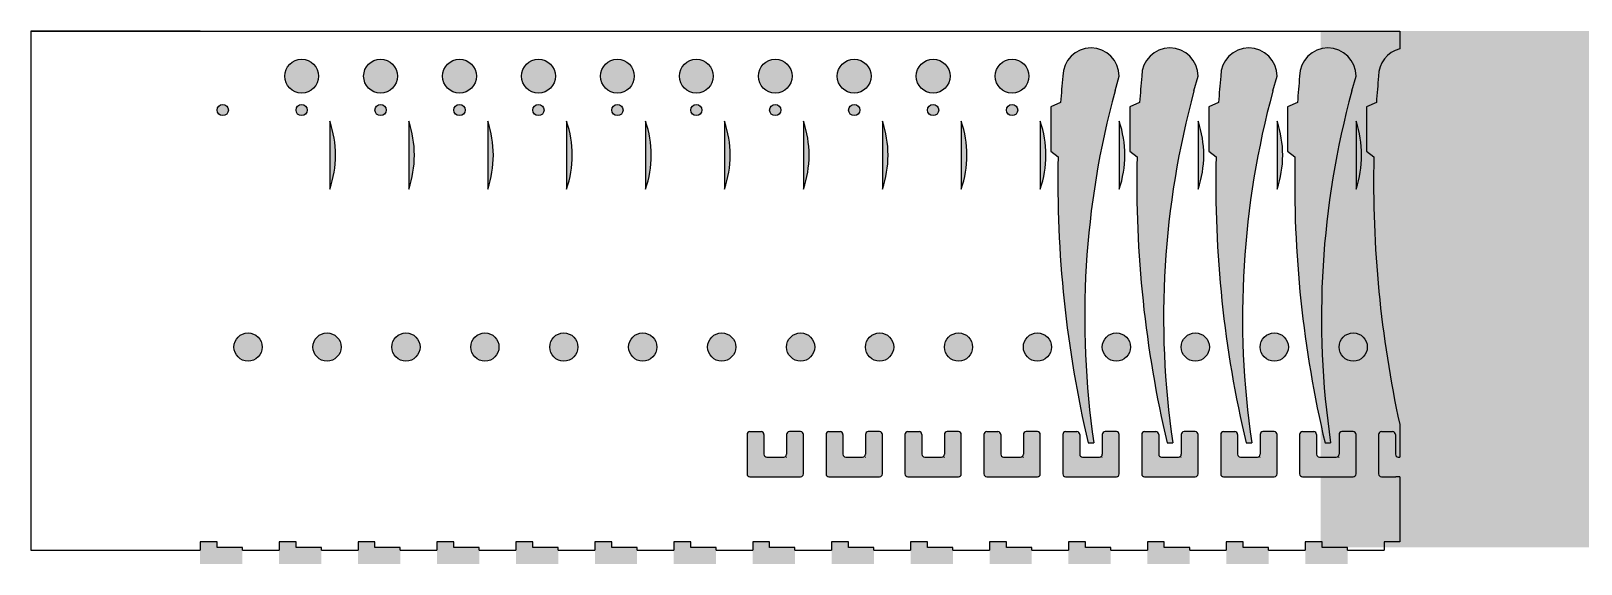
# Model space of a CAD drawing. Header units: inches. Extents: x -23 to 8667, y -441 to 273.
# Drawn here: x 17.4 to 292.3, y -441.1 to -346.6 of the extents above; entities that cross this region are included whole.
import ezdxf

# ---------------------------------------------------------------- set-up
doc = ezdxf.new("R2010")
doc.units = ezdxf.units.IN
doc.header["$MEASUREMENT"] = 0

msp = doc.modelspace()

# ---------------------------------------------------------------- hatches: boundary and pattern name
h = msp.add_hatch()
h.set_pattern_fill('ANGLE', color=256)
h.set_pattern_definition([(0, (6e-13, -147.78322), (0, 0.275), [0.2, -0.075]), (90, (6e-13, -147.78322), (-0.275, 2e-17), [0.2, -0.075])])
h.paths.add_polyline_path([(68.40612, -354.62274, 1), (62.40612, -354.62274, 1)])
h.paths.add_polyline_path([(70.40612, -362.62313), (70.40612, -374.62313, 0.166666667)])
h.paths.add_polyline_path([(50.40612, -360.62313, 1), (52.40612, -360.62313, 1)])
h.paths.add_polyline_path([(53.40612, -402.62313, 1), (58.40612, -402.62313, 1)])
h.paths.add_polyline_path([(54.90612, -441.07181), (54.90612, -438.12313), (50.40612, -438.12313), (50.40612, -437.12313), (47.40612, -437.12313), (47.40612, -438.62313), (47.40612, -441.07181)])
h.paths.add_polyline_path([(209.66646, -357.2399), (210.40612, -354.62274, 1), (200.40612, -354.62274, 0.005815503), (200.02341, -359.28828), (198.28169, -360.0468), (198.28169, -367.92161), (199.57768, -368.91529, 0.063595103), (204.90612, -419.62274), (205.90612, -419.62274, -0.103525568)])
h.paths.add_polyline_path([(153.90612, -425.62313, 0.414213562), (154.40612, -425.12313), (154.40612, -418.12313, 0.414213562), (153.90612, -417.62313), (151.90612, -417.62313, 0.414213562), (151.40612, -418.12313), (151.40612, -421.63805, -0.414213562), (150.90612, -422.13805), (147.90612, -422.13805, -0.414213562), (147.40612, -421.63805), (147.40612, -418.12313, 0.414213562), (146.90612, -417.62313), (144.90612, -417.62313, 0.414213562), (144.40612, -418.12313), (144.40612, -425.12313, 0.414213562), (144.90612, -425.62313)])
h.paths.add_polyline_path([(260.16386, -346.62313), (246.16386, -346.62313), (246.16386, -438.12313), (260.16386, -438.12313)])
h = msp.add_hatch()
h.set_pattern_fill('ANGLE', color=256)
h.set_pattern_definition([(0, (14, -147.78322), (0, 0.275), [0.2, -0.075]), (90, (14, -147.78322), (-0.275, 2e-17), [0.2, -0.075])])
h.paths.add_polyline_path([(82.40612, -354.62274, 1), (76.40612, -354.62274, 1)])
h.paths.add_polyline_path([(84.40612, -362.62313), (84.40612, -374.62313, 0.166666667)])
h.paths.add_polyline_path([(64.40612, -360.62313, 1), (66.40612, -360.62313, 1)])
h.paths.add_polyline_path([(67.40612, -402.62313, 1), (72.40612, -402.62313, 1)])
h.paths.add_polyline_path([(68.90612, -441.07181), (68.90612, -438.12313), (64.40612, -438.12313), (64.40612, -437.12313), (61.40612, -437.12313), (61.40612, -438.62313), (61.40612, -441.07181)])
h.paths.add_polyline_path([(223.66646, -357.2399), (224.40612, -354.62274, 1), (214.40612, -354.62274, 0.005815503), (214.02341, -359.28828), (212.28169, -360.0468), (212.28169, -367.92161), (213.57768, -368.91529, 0.063595103), (218.90612, -419.62274), (219.90612, -419.62274, -0.103525568)])
h.paths.add_polyline_path([(167.90612, -425.62313, 0.414213562), (168.40612, -425.12313), (168.40612, -418.12313, 0.414213562), (167.90612, -417.62313), (165.90612, -417.62313, 0.414213562), (165.40612, -418.12313), (165.40612, -421.63805, -0.414213562), (164.90612, -422.13805), (161.90612, -422.13805, -0.414213562), (161.40612, -421.63805), (161.40612, -418.12313, 0.414213562), (160.90612, -417.62313), (158.90612, -417.62313, 0.414213562), (158.40612, -418.12313), (158.40612, -425.12313, 0.414213562), (158.90612, -425.62313)])
h.paths.add_polyline_path([(274.16386, -346.62313), (260.16386, -346.62313), (260.16386, -438.12313), (274.16386, -438.12313)])
h = msp.add_hatch()
h.set_pattern_fill('ANGLE', color=256)
h.set_pattern_definition([(0, (28, -147.78322), (0, 0.275), [0.2, -0.075]), (90, (28, -147.78322), (-0.275, 2e-17), [0.2, -0.075])])
h.paths.add_polyline_path([(96.40612, -354.62274, 1), (90.40612, -354.62274, 1)])
h.paths.add_polyline_path([(98.40612, -362.62313), (98.40612, -374.62313, 0.166666667)])
h.paths.add_polyline_path([(78.40612, -360.62313, 1), (80.40612, -360.62313, 1)])
h.paths.add_polyline_path([(81.40612, -402.62313, 1), (86.40612, -402.62313, 1)])
h.paths.add_polyline_path([(82.90612, -441.07181), (82.90612, -438.12313), (78.40612, -438.12313), (78.40612, -437.12313), (75.40612, -437.12313), (75.40612, -438.62313), (75.40612, -441.07181)])
h.paths.add_polyline_path([(237.66646, -357.2399), (238.40612, -354.62274, 1), (228.40612, -354.62274, 0.005815503), (228.02341, -359.28828), (226.28169, -360.0468), (226.28169, -367.92161), (227.57768, -368.91529, 0.063595103), (232.90612, -419.62274), (233.90612, -419.62274, -0.103525568)])
h.paths.add_polyline_path([(181.90612, -425.62313, 0.414213562), (182.40612, -425.12313), (182.40612, -418.12313, 0.414213562), (181.90612, -417.62313), (179.90612, -417.62313, 0.414213562), (179.40612, -418.12313), (179.40612, -421.63805, -0.414213562), (178.90612, -422.13805), (175.90612, -422.13805, -0.414213562), (175.40612, -421.63805), (175.40612, -418.12313, 0.414213562), (174.90612, -417.62313), (172.90612, -417.62313, 0.414213562), (172.40612, -418.12313), (172.40612, -425.12313, 0.414213562), (172.90612, -425.62313)])
h.paths.add_polyline_path([(288.16386, -346.62313), (274.16386, -346.62313), (274.16386, -438.12313), (288.16386, -438.12313)])
h = msp.add_hatch()
h.set_pattern_fill('ANGLE', color=256)
h.set_pattern_definition([(0, (42, -147.78322), (0, 0.275), [0.2, -0.075]), (90, (42, -147.78322), (-0.275, 2e-17), [0.2, -0.075])])
h.paths.add_polyline_path([(110.40612, -354.62274, 1), (104.40612, -354.62274, 1)])
h.paths.add_polyline_path([(112.40612, -362.62313), (112.40612, -374.62313, 0.166666667)])
h.paths.add_polyline_path([(92.40612, -360.62313, 1), (94.40612, -360.62313, 1)])
h.paths.add_polyline_path([(95.40612, -402.62313, 1), (100.40612, -402.62313, 1)])
h.paths.add_polyline_path([(96.90612, -441.07181), (96.90612, -438.12313), (92.40612, -438.12313), (92.40612, -437.12313), (89.40612, -437.12313), (89.40612, -438.62313), (89.40612, -441.07181)])
h.paths.add_polyline_path([(251.66646, -357.2399), (252.40612, -354.62274, 1), (242.40612, -354.62274, 0.005815503), (242.02341, -359.28828), (240.28169, -360.0468), (240.28169, -367.92161), (241.57768, -368.91529, 0.063595103), (246.90612, -419.62274), (247.90612, -419.62274, -0.103525568)])
h.paths.add_polyline_path([(195.90612, -425.62313, 0.414213562), (196.40612, -425.12313), (196.40612, -418.12313, 0.414213562), (195.90612, -417.62313), (193.90612, -417.62313, 0.414213562), (193.40612, -418.12313), (193.40612, -421.63805, -0.414213562), (192.90612, -422.13805), (189.90612, -422.13805, -0.414213562), (189.40612, -421.63805), (189.40612, -418.12313, 0.414213562), (188.90612, -417.62313), (186.90612, -417.62313, 0.414213562), (186.40612, -418.12313), (186.40612, -425.12313, 0.414213562), (186.90612, -425.62313)])
h.paths.add_polyline_path([(302.16386, -346.62313), (288.16386, -346.62313), (288.16386, -438.12313), (302.16386, -438.12313)])
h = msp.add_hatch()
h.set_pattern_fill('ANGLE', color=256)
h.set_pattern_definition([(0, (56, -147.78322), (0, 0.275), [0.2, -0.075]), (90, (56, -147.78322), (-0.275, 2e-17), [0.2, -0.075])])
h.paths.add_polyline_path([(124.40612, -354.62274, 1), (118.40612, -354.62274, 1)])
h.paths.add_polyline_path([(126.40612, -362.62313), (126.40612, -374.62313, 0.166666667)])
h.paths.add_polyline_path([(106.40612, -360.62313, 1), (108.40612, -360.62313, 1)])
h.paths.add_polyline_path([(109.40612, -402.62313, 1), (114.40612, -402.62313, 1)])
h.paths.add_polyline_path([(110.90612, -441.07181), (110.90612, -438.12313), (106.40612, -438.12313), (106.40612, -437.12313), (103.40612, -437.12313), (103.40612, -438.62313), (103.40612, -441.07181)])
h.paths.add_polyline_path([(265.66646, -357.2399), (266.40612, -354.62274, 1), (256.40612, -354.62274, 0.005815503), (256.02341, -359.28828), (254.28169, -360.0468), (254.28169, -367.92161), (255.57768, -368.91529, 0.063595103), (260.90612, -419.62274), (261.90612, -419.62274, -0.103525568)])
h.paths.add_polyline_path([(209.90612, -425.62313, 0.414213562), (210.40612, -425.12313), (210.40612, -418.12313, 0.414213562), (209.90612, -417.62313), (207.90612, -417.62313, 0.414213562), (207.40612, -418.12313), (207.40612, -421.63805, -0.414213562), (206.90612, -422.13805), (203.90612, -422.13805, -0.414213562), (203.40612, -421.63805), (203.40612, -418.12313, 0.414213562), (202.90612, -417.62313), (200.90612, -417.62313, 0.414213562), (200.40612, -418.12313), (200.40612, -425.12313, 0.414213562), (200.90612, -425.62313)])
h.paths.add_polyline_path([(316.16386, -346.62313), (302.16386, -346.62313), (302.16386, -438.12313), (316.16386, -438.12313)])
h = msp.add_hatch()
h.set_pattern_fill('ANGLE', color=256)
h.set_pattern_definition([(0, (70, -147.78322), (0, 0.275), [0.2, -0.075]), (90, (70, -147.78322), (-0.275, 2e-17), [0.2, -0.075])])
h.paths.add_polyline_path([(138.40612, -354.62274, 1), (132.40612, -354.62274, 1)])
h.paths.add_polyline_path([(140.40612, -362.62313), (140.40612, -374.62313, 0.166666667)])
h.paths.add_polyline_path([(120.40612, -360.62313, 1), (122.40612, -360.62313, 1)])
h.paths.add_polyline_path([(123.40612, -402.62313, 1), (128.40612, -402.62313, 1)])
h.paths.add_polyline_path([(124.90612, -441.07181), (124.90612, -438.12313), (120.40612, -438.12313), (120.40612, -437.12313), (117.40612, -437.12313), (117.40612, -438.62313), (117.40612, -441.07181)])
h.paths.add_polyline_path([(279.66646, -357.2399), (280.40612, -354.62274, 1), (270.40612, -354.62274, 0.005815503), (270.02341, -359.28828), (268.28169, -360.0468), (268.28169, -367.92161), (269.57768, -368.91529, 0.063595103), (274.90612, -419.62274), (275.90612, -419.62274, -0.103525568)])
h.paths.add_polyline_path([(223.90612, -425.62313, 0.414213562), (224.40612, -425.12313), (224.40612, -418.12313, 0.414213562), (223.90612, -417.62313), (221.90612, -417.62313, 0.414213562), (221.40612, -418.12313), (221.40612, -421.63805, -0.414213562), (220.90612, -422.13805), (217.90612, -422.13805, -0.414213562), (217.40612, -421.63805), (217.40612, -418.12313, 0.414213562), (216.90612, -417.62313), (214.90612, -417.62313, 0.414213562), (214.40612, -418.12313), (214.40612, -425.12313, 0.414213562), (214.90612, -425.62313)])
h.paths.add_polyline_path([(330.16386, -346.62313), (316.16386, -346.62313), (316.16386, -438.12313), (330.16386, -438.12313)])
h = msp.add_hatch()
h.set_pattern_fill('ANGLE', color=256)
h.set_pattern_definition([(0, (84, -147.78322), (0, 0.275), [0.2, -0.075]), (90, (84, -147.78322), (-0.275, 2e-17), [0.2, -0.075])])
h.paths.add_polyline_path([(152.40612, -354.62274, 1), (146.40612, -354.62274, 1)])
h.paths.add_polyline_path([(154.40612, -362.62313), (154.40612, -374.62313, 0.166666667)])
h.paths.add_polyline_path([(134.40612, -360.62313, 1), (136.40612, -360.62313, 1)])
h.paths.add_polyline_path([(137.40612, -402.62313, 1), (142.40612, -402.62313, 1)])
h.paths.add_polyline_path([(138.90612, -441.07181), (138.90612, -438.12313), (134.40612, -438.12313), (134.40612, -437.12313), (131.40612, -437.12313), (131.40612, -438.62313), (131.40612, -441.07181)])
h.paths.add_polyline_path([(293.66646, -357.2399), (294.40612, -354.62274, 1), (284.40612, -354.62274, 0.005815503), (284.02341, -359.28828), (282.28169, -360.0468), (282.28169, -367.92161), (283.57768, -368.91529, 0.063595103), (288.90612, -419.62274), (289.90612, -419.62274, -0.103525568)])
h.paths.add_polyline_path([(237.90612, -425.62313, 0.414213562), (238.40612, -425.12313), (238.40612, -418.12313, 0.414213562), (237.90612, -417.62313), (235.90612, -417.62313, 0.414213562), (235.40612, -418.12313), (235.40612, -421.63805, -0.414213562), (234.90612, -422.13805), (231.90612, -422.13805, -0.414213562), (231.40612, -421.63805), (231.40612, -418.12313, 0.414213562), (230.90612, -417.62313), (228.90612, -417.62313, 0.414213562), (228.40612, -418.12313), (228.40612, -425.12313, 0.414213562), (228.90612, -425.62313)])
h.paths.add_polyline_path([(344.16386, -346.62313), (330.16386, -346.62313), (330.16386, -438.12313), (344.16386, -438.12313)])
h = msp.add_hatch()
h.set_pattern_fill('ANGLE', color=256)
h.set_pattern_definition([(0, (98, -147.78322), (0, 0.275), [0.2, -0.075]), (90, (98, -147.78322), (-0.275, 2e-17), [0.2, -0.075])])
h.paths.add_polyline_path([(166.40612, -354.62274, 1), (160.40612, -354.62274, 1)])
h.paths.add_polyline_path([(168.40612, -362.62313), (168.40612, -374.62313, 0.166666667)])
h.paths.add_polyline_path([(148.40612, -360.62313, 1), (150.40612, -360.62313, 1)])
h.paths.add_polyline_path([(151.40612, -402.62313, 1), (156.40612, -402.62313, 1)])
h.paths.add_polyline_path([(152.90612, -441.07181), (152.90612, -438.12313), (148.40612, -438.12313), (148.40612, -437.12313), (145.40612, -437.12313), (145.40612, -438.62313), (145.40612, -441.07181)])
h.paths.add_polyline_path([(307.66646, -357.2399), (308.40612, -354.62274, 1), (298.40612, -354.62274, 0.005815503), (298.02341, -359.28828), (296.28169, -360.0468), (296.28169, -367.92161), (297.57768, -368.91529, 0.063595103), (302.90612, -419.62274), (303.90612, -419.62274, -0.103525568)])
h.paths.add_polyline_path([(251.90612, -425.62313, 0.414213562), (252.40612, -425.12313), (252.40612, -418.12313, 0.414213562), (251.90612, -417.62313), (249.90612, -417.62313, 0.414213562), (249.40612, -418.12313), (249.40612, -421.63805, -0.414213562), (248.90612, -422.13805), (245.90612, -422.13805, -0.414213562), (245.40612, -421.63805), (245.40612, -418.12313, 0.414213562), (244.90612, -417.62313), (242.90612, -417.62313, 0.414213562), (242.40612, -418.12313), (242.40612, -425.12313, 0.414213562), (242.90612, -425.62313)])
h.paths.add_polyline_path([(358.16386, -346.62313), (344.16386, -346.62313), (344.16386, -438.12313), (358.16386, -438.12313)])
h = msp.add_hatch()
h.set_pattern_fill('ANGLE', color=256)
h.set_pattern_definition([(0, (112, -147.78322), (0, 0.275), [0.2, -0.075]), (90, (112, -147.78322), (-0.275, 2e-17), [0.2, -0.075])])
h.paths.add_polyline_path([(180.40612, -354.62274, 1), (174.40612, -354.62274, 1)])
h.paths.add_polyline_path([(182.40612, -362.62313), (182.40612, -374.62313, 0.166666667)])
h.paths.add_polyline_path([(162.40612, -360.62313, 1), (164.40612, -360.62313, 1)])
h.paths.add_polyline_path([(165.40612, -402.62313, 1), (170.40612, -402.62313, 1)])
h.paths.add_polyline_path([(166.90612, -441.07181), (166.90612, -438.12313), (162.40612, -438.12313), (162.40612, -437.12313), (159.40612, -437.12313), (159.40612, -438.62313), (159.40612, -441.07181)])
h.paths.add_polyline_path([(321.66646, -357.2399), (322.40612, -354.62274, 1), (312.40612, -354.62274, 0.005815503), (312.02341, -359.28828), (310.28169, -360.0468), (310.28169, -367.92161), (311.57768, -368.91529, 0.063595103), (316.90612, -419.62274), (317.90612, -419.62274, -0.103525568)])
h.paths.add_polyline_path([(265.90612, -425.62313, 0.414213562), (266.40612, -425.12313), (266.40612, -418.12313, 0.414213562), (265.90612, -417.62313), (263.90612, -417.62313, 0.414213562), (263.40612, -418.12313), (263.40612, -421.63805, -0.414213562), (262.90612, -422.13805), (259.90612, -422.13805, -0.414213562), (259.40612, -421.63805), (259.40612, -418.12313, 0.414213562), (258.90612, -417.62313), (256.90612, -417.62313, 0.414213562), (256.40612, -418.12313), (256.40612, -425.12313, 0.414213562), (256.90612, -425.62313)])
h.paths.add_polyline_path([(372.16386, -346.62313), (358.16386, -346.62313), (358.16386, -438.12313), (372.16386, -438.12313)])
h = msp.add_hatch()
h.set_pattern_fill('ANGLE', color=256)
h.set_pattern_definition([(0, (126, -147.78322), (0, 0.275), [0.2, -0.075]), (90, (126, -147.78322), (-0.275, 2e-17), [0.2, -0.075])])
h.paths.add_polyline_path([(194.40612, -354.62274, 1), (188.40612, -354.62274, 1)])
h.paths.add_polyline_path([(196.40612, -362.62313), (196.40612, -374.62313, 0.166666667)])
h.paths.add_polyline_path([(176.40612, -360.62313, 1), (178.40612, -360.62313, 1)])
h.paths.add_polyline_path([(179.40612, -402.62313, 1), (184.40612, -402.62313, 1)])
h.paths.add_polyline_path([(180.90612, -441.07181), (180.90612, -438.12313), (176.40612, -438.12313), (176.40612, -437.12313), (173.40612, -437.12313), (173.40612, -438.62313), (173.40612, -441.07181)])
h.paths.add_polyline_path([(335.66646, -357.2399), (336.40612, -354.62274, 1), (326.40612, -354.62274, 0.005815503), (326.02341, -359.28828), (324.28169, -360.0468), (324.28169, -367.92161), (325.57768, -368.91529, 0.063595103), (330.90612, -419.62274), (331.90612, -419.62274, -0.103525568)])
h.paths.add_polyline_path([(279.90612, -425.62313, 0.414213562), (280.40612, -425.12313), (280.40612, -418.12313, 0.414213562), (279.90612, -417.62313), (277.90612, -417.62313, 0.414213562), (277.40612, -418.12313), (277.40612, -421.63805, -0.414213562), (276.90612, -422.13805), (273.90612, -422.13805, -0.414213562), (273.40612, -421.63805), (273.40612, -418.12313, 0.414213562), (272.90612, -417.62313), (270.90612, -417.62313, 0.414213562), (270.40612, -418.12313), (270.40612, -425.12313, 0.414213562), (270.90612, -425.62313)])
h.paths.add_polyline_path([(386.16386, -346.62313), (372.16386, -346.62313), (372.16386, -438.12313), (386.16386, -438.12313)])
h = msp.add_hatch()
h.set_pattern_fill('ANGLE', color=256)
h.set_pattern_definition([(0, (140, -147.78322), (0, 0.275), [0.2, -0.075]), (90, (140, -147.78322), (-0.275, 2e-17), [0.2, -0.075])])
h.paths.add_polyline_path([(208.40612, -354.62274, 1), (202.40612, -354.62274, 1)])
h.paths.add_polyline_path([(210.40612, -362.62313), (210.40612, -374.62313, 0.166666667)])
h.paths.add_polyline_path([(190.40612, -360.62313, 1), (192.40612, -360.62313, 1)])
h.paths.add_polyline_path([(193.40612, -402.62313, 1), (198.40612, -402.62313, 1)])
h.paths.add_polyline_path([(194.90612, -441.07181), (194.90612, -438.12313), (190.40612, -438.12313), (190.40612, -437.12313), (187.40612, -437.12313), (187.40612, -438.62313), (187.40612, -441.07181)])
h.paths.add_polyline_path([(349.66646, -357.2399), (350.40612, -354.62274, 1), (340.40612, -354.62274, 0.005815503), (340.02341, -359.28828), (338.28169, -360.0468), (338.28169, -367.92161), (339.57768, -368.91529, 0.063595103), (344.90612, -419.62274), (345.90612, -419.62274, -0.103525568)])
h.paths.add_polyline_path([(293.90612, -425.62313, 0.414213562), (294.40612, -425.12313), (294.40612, -418.12313, 0.414213562), (293.90612, -417.62313), (291.90612, -417.62313, 0.414213562), (291.40612, -418.12313), (291.40612, -421.63805, -0.414213562), (290.90612, -422.13805), (287.90612, -422.13805, -0.414213562), (287.40612, -421.63805), (287.40612, -418.12313, 0.414213562), (286.90612, -417.62313), (284.90612, -417.62313, 0.414213562), (284.40612, -418.12313), (284.40612, -425.12313, 0.414213562), (284.90612, -425.62313)])
h.paths.add_polyline_path([(400.16386, -346.62313), (386.16386, -346.62313), (386.16386, -438.12313), (400.16386, -438.12313)])
h = msp.add_hatch()
h.set_pattern_fill('ANGLE', color=256)
h.set_pattern_definition([(0, (154, -147.78322), (0, 0.275), [0.2, -0.075]), (90, (154, -147.78322), (-0.275, 2e-17), [0.2, -0.075])])
h.paths.add_polyline_path([(222.40612, -354.62274, 1), (216.40612, -354.62274, 1)])
h.paths.add_polyline_path([(224.40612, -362.62313), (224.40612, -374.62313, 0.166666667)])
h.paths.add_polyline_path([(204.40612, -360.62313, 1), (206.40612, -360.62313, 1)])
h.paths.add_polyline_path([(207.40612, -402.62313, 1), (212.40612, -402.62313, 1)])
h.paths.add_polyline_path([(208.90612, -441.07181), (208.90612, -438.12313), (204.40612, -438.12313), (204.40612, -437.12313), (201.40612, -437.12313), (201.40612, -438.62313), (201.40612, -441.07181)])
h.paths.add_polyline_path([(363.66646, -357.2399), (364.40612, -354.62274, 1), (354.40612, -354.62274, 0.005815503), (354.02341, -359.28828), (352.28169, -360.0468), (352.28169, -367.92161), (353.57768, -368.91529, 0.063595103), (358.90612, -419.62274), (359.90612, -419.62274, -0.103525568)])
h.paths.add_polyline_path([(307.90612, -425.62313, 0.414213562), (308.40612, -425.12313), (308.40612, -418.12313, 0.414213562), (307.90612, -417.62313), (305.90612, -417.62313, 0.414213562), (305.40612, -418.12313), (305.40612, -421.63805, -0.414213562), (304.90612, -422.13805), (301.90612, -422.13805, -0.414213562), (301.40612, -421.63805), (301.40612, -418.12313, 0.414213562), (300.90612, -417.62313), (298.90612, -417.62313, 0.414213562), (298.40612, -418.12313), (298.40612, -425.12313, 0.414213562), (298.90612, -425.62313)])
h.paths.add_polyline_path([(414.16386, -346.62313), (400.16386, -346.62313), (400.16386, -438.12313), (414.16386, -438.12313)])
h = msp.add_hatch()
h.set_pattern_fill('ANGLE', color=256)
h.set_pattern_definition([(0, (168, -147.78322), (0, 0.275), [0.2, -0.075]), (90, (168, -147.78322), (-0.275, 2e-17), [0.2, -0.075])])
h.paths.add_polyline_path([(236.40612, -354.62274, 1), (230.40612, -354.62274, 1)])
h.paths.add_polyline_path([(238.40612, -362.62313), (238.40612, -374.62313, 0.166666667)])
h.paths.add_polyline_path([(218.40612, -360.62313, 1), (220.40612, -360.62313, 1)])
h.paths.add_polyline_path([(221.40612, -402.62313, 1), (226.40612, -402.62313, 1)])
h.paths.add_polyline_path([(222.90612, -441.07181), (222.90612, -438.12313), (218.40612, -438.12313), (218.40612, -437.12313), (215.40612, -437.12313), (215.40612, -438.62313), (215.40612, -441.07181)])
h.paths.add_polyline_path([(377.66646, -357.2399), (378.40612, -354.62274, 1), (368.40612, -354.62274, 0.005815503), (368.02341, -359.28828), (366.28169, -360.0468), (366.28169, -367.92161), (367.57768, -368.91529, 0.063595103), (372.90612, -419.62274), (373.90612, -419.62274, -0.103525568)])
h.paths.add_polyline_path([(321.90612, -425.62313, 0.414213562), (322.40612, -425.12313), (322.40612, -418.12313, 0.414213562), (321.90612, -417.62313), (319.90612, -417.62313, 0.414213562), (319.40612, -418.12313), (319.40612, -421.63805, -0.414213562), (318.90612, -422.13805), (315.90612, -422.13805, -0.414213562), (315.40612, -421.63805), (315.40612, -418.12313, 0.414213562), (314.90612, -417.62313), (312.90612, -417.62313, 0.414213562), (312.40612, -418.12313), (312.40612, -425.12313, 0.414213562), (312.90612, -425.62313)])
h.paths.add_polyline_path([(428.16386, -346.62313), (414.16386, -346.62313), (414.16386, -438.12313), (428.16386, -438.12313)])
h = msp.add_hatch()
h.set_pattern_fill('ANGLE', color=256)
h.set_pattern_definition([(0, (182, -147.78322), (0, 0.275), [0.2, -0.075]), (90, (182, -147.78322), (-0.275, 2e-17), [0.2, -0.075])])
h.paths.add_polyline_path([(250.40612, -354.62274, 1), (244.40612, -354.62274, 1)])
h.paths.add_polyline_path([(252.40612, -362.62313), (252.40612, -374.62313, 0.166666667)])
h.paths.add_polyline_path([(232.40612, -360.62313, 1), (234.40612, -360.62313, 1)])
h.paths.add_polyline_path([(235.40612, -402.62313, 1), (240.40612, -402.62313, 1)])
h.paths.add_polyline_path([(236.90612, -441.07181), (236.90612, -438.12313), (232.40612, -438.12313), (232.40612, -437.12313), (229.40612, -437.12313), (229.40612, -438.62313), (229.40612, -441.07181)])
h.paths.add_polyline_path([(391.66646, -357.2399), (392.40612, -354.62274, 1), (382.40612, -354.62274, 0.005815503), (382.02341, -359.28828), (380.28169, -360.0468), (380.28169, -367.92161), (381.57768, -368.91529, 0.063595103), (386.90612, -419.62274), (387.90612, -419.62274, -0.103525568)])
h.paths.add_polyline_path([(335.90612, -425.62313, 0.414213562), (336.40612, -425.12313), (336.40612, -418.12313, 0.414213562), (335.90612, -417.62313), (333.90612, -417.62313, 0.414213562), (333.40612, -418.12313), (333.40612, -421.63805, -0.414213562), (332.90612, -422.13805), (329.90612, -422.13805, -0.414213562), (329.40612, -421.63805), (329.40612, -418.12313, 0.414213562), (328.90612, -417.62313), (326.90612, -417.62313, 0.414213562), (326.40612, -418.12313), (326.40612, -425.12313, 0.414213562), (326.90612, -425.62313)])
h.paths.add_polyline_path([(442.16386, -346.62313), (428.16386, -346.62313), (428.16386, -438.12313), (442.16386, -438.12313)])
h = msp.add_hatch()
h.set_pattern_fill('ANGLE', color=256)
h.set_pattern_definition([(0, (196, -147.78322), (0, 0.275), [0.2, -0.075]), (90, (196, -147.78322), (-0.275, 2e-17), [0.2, -0.075])])
h.paths.add_polyline_path([(264.40612, -354.62274, 1), (258.40612, -354.62274, 1)])
h.paths.add_polyline_path([(266.40612, -362.62313), (266.40612, -374.62313, 0.166666667)])
h.paths.add_polyline_path([(246.40612, -360.62313, 1), (248.40612, -360.62313, 1)])
h.paths.add_polyline_path([(249.40612, -402.62313, 1), (254.40612, -402.62313, 1)])
h.paths.add_polyline_path([(250.90612, -441.07181), (250.90612, -438.12313), (246.40612, -438.12313), (246.40612, -437.12313), (243.40612, -437.12313), (243.40612, -438.62313), (243.40612, -441.07181)])
h.paths.add_polyline_path([(405.66646, -357.2399), (406.40612, -354.62274, 1), (396.40612, -354.62274, 0.005815503), (396.02341, -359.28828), (394.28169, -360.0468), (394.28169, -367.92161), (395.57768, -368.91529, 0.063595103), (400.90612, -419.62274), (401.90612, -419.62274, -0.103525568)])
h.paths.add_polyline_path([(349.90612, -425.62313, 0.414213562), (350.40612, -425.12313), (350.40612, -418.12313, 0.414213562), (349.90612, -417.62313), (347.90612, -417.62313, 0.414213562), (347.40612, -418.12313), (347.40612, -421.63805, -0.414213562), (346.90612, -422.13805), (343.90612, -422.13805, -0.414213562), (343.40612, -421.63805), (343.40612, -418.12313, 0.414213562), (342.90612, -417.62313), (340.90612, -417.62313, 0.414213562), (340.40612, -418.12313), (340.40612, -425.12313, 0.414213562), (340.90612, -425.62313)])
h.paths.add_polyline_path([(456.16386, -346.62313), (442.16386, -346.62313), (442.16386, -438.12313), (456.16386, -438.12313)])

# ---------------------------------------------------------------- linework, layer by layer
for p, q in [((47.40612, -346.62313), (17.40612, -346.62313)), ((17.40612, -346.62313), (17.40612, -438.62313)), ((17.40612, -346.62313), (62.40612, -346.62313)), ((17.40612, -346.62313), (51.40612, -346.62313)), ((47.40612, -346.62313), (260.16386, -346.62313)), ((246.16386, -346.62313), (260.16386, -346.62313)), ((247.40612, -346.62313), (260.16386, -346.62313)), ((260.16386, -346.62313), (260.16386, -349.77952)), ((209.66646, -357.2399), (210.40612, -354.62274)), ((223.66646, -357.2399), (224.40612, -354.62274)), ((237.66646, -357.2399), (238.40612, -354.62274)), ((251.66646, -357.2399), (252.40612, -354.62274)), ((200.02341, -359.28828), (198.28169, -360.0468)), ((198.28169, -360.0468), (198.28169, -367.92161)), ((214.02341, -359.28828), (212.28169, -360.0468)), ((212.28169, -360.0468), (212.28169, -367.92161)), ((228.02341, -359.28828), (226.28169, -360.0468)), ((226.28169, -360.0468), (226.28169, -367.92161)), ((242.02341, -359.28828), (240.28169, -360.0468)), ((240.28169, -360.0468), (240.28169, -367.92161)), ((256.02341, -359.28828), (254.28169, -360.0468)), ((254.28169, -360.0468), (254.28169, -367.92161)), ((70.40612, -362.62313), (70.40612, -374.62313)), ((84.40612, -362.62313), (84.40612, -374.62313)), ((98.40612, -362.62313), (98.40612, -374.62313)), ((112.40612, -362.62313), (112.40612, -374.62313)), ((126.40612, -362.62313), (126.40612, -374.62313)), ((140.40612, -362.62313), (140.40612, -374.62313)), ((154.40612, -362.62313), (154.40612, -374.62313)), ((168.40612, -362.62313), (168.40612, -374.62313)), ((182.40612, -362.62313), (182.40612, -374.62313)), ((196.40612, -362.62313), (196.40612, -374.62313)), ((210.40612, -362.62313), (210.40612, -374.62313)), ((224.40612, -362.62313), (224.40612, -374.62313)), ((238.40612, -362.62313), (238.40612, -374.62313)), ((252.40612, -362.62313), (252.40612, -374.62313)), ((198.28169, -367.92161), (199.57768, -368.91529)), ((212.28169, -367.92161), (213.57768, -368.91529)), ((226.28169, -367.92161), (227.57768, -368.91529)), ((240.28169, -367.92161), (241.57768, -368.91529)), ((254.28169, -367.92161), (255.57768, -368.91529)), ((144.90612, -417.62313), (146.90612, -417.62313)), ((153.90612, -417.62313), (151.90612, -417.62313)), ((158.90612, -417.62313), (160.90612, -417.62313)), ((167.90612, -417.62313), (165.90612, -417.62313)), ((172.90612, -417.62313), (174.90612, -417.62313)), ((181.90612, -417.62313), (179.90612, -417.62313)), ((186.90612, -417.62313), (188.90612, -417.62313)), ((195.90612, -417.62313), (193.90612, -417.62313)), ((200.90612, -417.62313), (202.90612, -417.62313)), ((209.90612, -417.62313), (207.90612, -417.62313)), ((214.90612, -417.62313), (216.90612, -417.62313)), ((223.90612, -417.62313), (221.90612, -417.62313)), ((228.90612, -417.62313), (230.90612, -417.62313)), ((237.90612, -417.62313), (235.90612, -417.62313)), ((242.90612, -417.62313), (244.90612, -417.62313)), ((251.90612, -417.62313), (249.90612, -417.62313)), ((256.90612, -417.62313), (258.90612, -417.62313)), ((260.16386, -416.35553), (260.16386, -422.13805)), ((144.40612, -418.12313), (144.40612, -425.12313)), ((147.40612, -418.12313), (147.40612, -421.63805)), ((151.40612, -418.12313), (151.40612, -421.63805)), ((154.40612, -425.12313), (154.40612, -418.12313)), ((158.40612, -418.12313), (158.40612, -425.12313)), ((161.40612, -418.12313), (161.40612, -421.63805)), ((165.40612, -418.12313), (165.40612, -421.63805)), ((168.40612, -425.12313), (168.40612, -418.12313)), ((172.40612, -418.12313), (172.40612, -425.12313)), ((175.40612, -418.12313), (175.40612, -421.63805)), ((179.40612, -418.12313), (179.40612, -421.63805)), ((182.40612, -425.12313), (182.40612, -418.12313)), ((186.40612, -418.12313), (186.40612, -425.12313)), ((189.40612, -418.12313), (189.40612, -421.63805)), ((193.40612, -418.12313), (193.40612, -421.63805)), ((196.40612, -425.12313), (196.40612, -418.12313)), ((200.40612, -418.12313), (200.40612, -425.12313)), ((203.40612, -418.12313), (203.40612, -421.63805)), ((204.90612, -419.62274), (205.90612, -419.62274)), ((207.40612, -418.12313), (207.40612, -421.63805)), ((210.40612, -425.12313), (210.40612, -418.12313)), ((214.40612, -418.12313), (214.40612, -425.12313)), ((217.40612, -418.12313), (217.40612, -421.63805)), ((218.90612, -419.62274), (219.90612, -419.62274)), ((221.40612, -418.12313), (221.40612, -421.63805)), ((224.40612, -425.12313), (224.40612, -418.12313)), ((228.40612, -418.12313), (228.40612, -425.12313)), ((231.40612, -418.12313), (231.40612, -421.63805)), ((232.90612, -419.62274), (233.90612, -419.62274)), ((235.40612, -418.12313), (235.40612, -421.63805)), ((238.40612, -425.12313), (238.40612, -418.12313)), ((242.40612, -418.12313), (242.40612, -425.12313)), ((245.40612, -418.12313), (245.40612, -421.63805)), ((246.90612, -419.62274), (247.90612, -419.62274)), ((249.40612, -418.12313), (249.40612, -421.63805)), ((252.40612, -425.12313), (252.40612, -418.12313)), ((256.40612, -418.12313), (256.40612, -425.12313)), ((259.40612, -418.12313), (259.40612, -421.63805)), ((147.90612, -422.13805), (150.90612, -422.13805)), ((151.3229, -422.13805), (151.40612, -422.13805)), ((161.90612, -422.13805), (164.90612, -422.13805)), ((165.3229, -422.13805), (165.40612, -422.13805)), ((175.90612, -422.13805), (178.90612, -422.13805)), ((179.3229, -422.13805), (179.40612, -422.13805)), ((189.90612, -422.13805), (192.90612, -422.13805)), ((193.3229, -422.13805), (193.40612, -422.13805)), ((203.90612, -422.13805), (206.90612, -422.13805)), ((207.3229, -422.13805), (207.40612, -422.13805)), ((217.90612, -422.13805), (220.90612, -422.13805)), ((221.3229, -422.13805), (221.40612, -422.13805)), ((231.90612, -422.13805), (234.90612, -422.13805)), ((235.3229, -422.13805), (235.40612, -422.13805)), ((245.90612, -422.13805), (248.90612, -422.13805)), ((249.3229, -422.13805), (249.40612, -422.13805)), ((259.90612, -422.13805), (260.16386, -422.13805)), ((144.90612, -425.62313), (153.90612, -425.62313)), ((158.90612, -425.62313), (167.90612, -425.62313)), ((172.90612, -425.62313), (181.90612, -425.62313)), ((186.90612, -425.62313), (195.90612, -425.62313)), ((200.90612, -425.62313), (209.90612, -425.62313)), ((214.90612, -425.62313), (223.90612, -425.62313)), ((228.90612, -425.62313), (237.90612, -425.62313)), ((242.90612, -425.62313), (251.90612, -425.62313)), ((256.90612, -425.62313), (259.44785, -425.62313)), ((260.16386, -425.62313), (259.44785, -425.62313)), ((260.16386, -425.62313), (260.16386, -437.12313)), ((17.40612, -438.62313), (47.40612, -438.62313)), ((54.90612, -438.62313), (61.40612, -438.62313)), ((68.90612, -438.62313), (75.40612, -438.62313)), ((82.90612, -438.62313), (89.40612, -438.62313)), ((96.90612, -438.62313), (103.40612, -438.62313)), ((110.90612, -438.62313), (117.40612, -438.62313)), ((124.90612, -438.62313), (131.40612, -438.62313)), ((138.90612, -438.62313), (145.40612, -438.62313)), ((152.90612, -438.62313), (159.40612, -438.62313)), ((166.90612, -438.62313), (173.40612, -438.62313)), ((180.90612, -438.62313), (187.40612, -438.62313)), ((194.90612, -438.62313), (201.40612, -438.62313)), ((208.90612, -438.62313), (215.40612, -438.62313)), ((222.90612, -438.62313), (229.40612, -438.62313)), ((236.90612, -438.62313), (243.40612, -438.62313)), ((250.90612, -438.62313), (257.40612, -438.62313))]:
    msp.add_line(p, q)
for points in [[(54.90612, -438.62313), (54.90612, -438.12313), (50.40612, -438.12313), (50.40612, -437.12313), (47.40612, -437.12313), (47.40612, -438.62313)], [(68.90612, -438.62313), (68.90612, -438.12313), (64.40612, -438.12313), (64.40612, -437.12313), (61.40612, -437.12313), (61.40612, -438.62313)], [(82.90612, -438.62313), (82.90612, -438.12313), (78.40612, -438.12313), (78.40612, -437.12313), (75.40612, -437.12313), (75.40612, -438.62313)], [(96.90612, -438.62313), (96.90612, -438.12313), (92.40612, -438.12313), (92.40612, -437.12313), (89.40612, -437.12313), (89.40612, -438.62313)], [(110.90612, -438.62313), (110.90612, -438.12313), (106.40612, -438.12313), (106.40612, -437.12313), (103.40612, -437.12313), (103.40612, -438.62313)], [(124.90612, -438.62313), (124.90612, -438.12313), (120.40612, -438.12313), (120.40612, -437.12313), (117.40612, -437.12313), (117.40612, -438.62313)], [(138.90612, -438.62313), (138.90612, -438.12313), (134.40612, -438.12313), (134.40612, -437.12313), (131.40612, -437.12313), (131.40612, -438.62313)], [(152.90612, -438.62313), (152.90612, -438.12313), (148.40612, -438.12313), (148.40612, -437.12313), (145.40612, -437.12313), (145.40612, -438.62313)], [(166.90612, -438.62313), (166.90612, -438.12313), (162.40612, -438.12313), (162.40612, -437.12313), (159.40612, -437.12313), (159.40612, -438.62313)], [(180.90612, -438.62313), (180.90612, -438.12313), (176.40612, -438.12313), (176.40612, -437.12313), (173.40612, -437.12313), (173.40612, -438.62313)], [(194.90612, -438.62313), (194.90612, -438.12313), (190.40612, -438.12313), (190.40612, -437.12313), (187.40612, -437.12313), (187.40612, -438.62313)], [(208.90612, -438.62313), (208.90612, -438.12313), (204.40612, -438.12313), (204.40612, -437.12313), (201.40612, -437.12313), (201.40612, -438.62313)], [(222.90612, -438.62313), (222.90612, -438.12313), (218.40612, -438.12313), (218.40612, -437.12313), (215.40612, -437.12313), (215.40612, -438.62313)], [(236.90612, -438.62313), (236.90612, -438.12313), (232.40612, -438.12313), (232.40612, -437.12313), (229.40612, -437.12313), (229.40612, -438.62313)], [(250.90612, -438.62313), (250.90612, -438.12313), (246.40612, -438.12313), (246.40612, -437.12313), (243.40612, -437.12313), (243.40612, -438.62313)], [(260.16386, -437.12313), (257.40612, -437.12313), (257.40612, -438.62313)]]:
    msp.add_lwpolyline(points)
for centre, radius in [((65.40612, -354.62274), 3), ((79.40612, -354.62274), 3), ((93.40612, -354.62274), 3), ((107.40612, -354.62274), 3), ((121.40612, -354.62274), 3), ((135.40612, -354.62274), 3), ((149.40612, -354.62274), 3), ((163.40612, -354.62274), 3), ((177.40612, -354.62274), 3), ((191.40612, -354.62274), 3), ((51.40612, -360.62313), 1), ((65.40612, -360.62313), 1), ((79.40612, -360.62313), 1), ((93.40612, -360.62313), 1), ((107.40612, -360.62313), 1), ((121.40612, -360.62313), 1), ((135.40612, -360.62313), 1), ((149.40612, -360.62313), 1), ((163.40612, -360.62313), 1), ((177.40612, -360.62313), 1), ((191.40612, -360.62313), 1), ((55.90612, -402.62313), 2.5), ((69.90612, -402.62313), 2.5), ((83.90612, -402.62313), 2.5), ((97.90612, -402.62313), 2.5), ((111.90612, -402.62313), 2.5), ((125.90612, -402.62313), 2.5), ((139.90612, -402.62313), 2.5), ((153.90612, -402.62313), 2.5), ((167.90612, -402.62313), 2.5), ((181.90612, -402.62313), 2.5), ((195.90612, -402.62313), 2.5), ((209.90612, -402.62313), 2.5), ((223.90612, -402.62313), 2.5), ((237.90612, -402.62313), 2.5), ((251.90612, -402.62313), 2.5)]:
    msp.add_circle(centre, radius)
for centre, radius, start, end in [((205.40612, -354.62274), 5, 0, 180), ((219.40612, -354.62274), 5, 0, 180), ((233.40612, -354.62274), 5, 0, 180), ((247.40612, -354.62274), 5, 0, 180), ((261.40612, -354.62274), 5, 104.3859213, 180), ((400.77282, -373.40697), 201.24528, 174.6442174, 175.9770174), ((414.77282, -373.40697), 201.24528, 174.6442174, 175.9770174), ((428.77282, -373.40697), 201.24528, 174.6442174, 175.9770174), ((442.77282, -373.40697), 201.24528, 174.6442174, 175.9770174), ((456.77282, -373.40697), 201.24528, 174.6442174, 175.9770174), ((356.81772, -397.4147), 152.5369, 164.7294299, 188.3715206), ((370.81772, -397.4147), 152.5369, 164.7294299, 188.3715206), ((384.81772, -397.4147), 152.5369, 164.7294299, 188.3715206), ((398.81772, -397.4147), 152.5369, 164.7294299, 188.3715206), ((52.90612, -368.62313), 18.5, 341.0753556, 18.9246444), ((66.90612, -368.62313), 18.5, 341.0753556, 18.9246444), ((80.90612, -368.62313), 18.5, 341.0753556, 18.9246444), ((94.90612, -368.62313), 18.5, 341.0753556, 18.9246444), ((108.90612, -368.62313), 18.5, 341.0753556, 18.9246444), ((122.90612, -368.62313), 18.5, 341.0753556, 18.9246444), ((136.90612, -368.62313), 18.5, 341.0753556, 18.9246444), ((150.90612, -368.62313), 18.5, 341.0753556, 18.9246444), ((164.90612, -368.62313), 18.5, 341.0753556, 18.9246444), ((178.90612, -368.62313), 18.5, 341.0753556, 18.9246444), ((192.90612, -368.62313), 18.5, 341.0753556, 18.9246444), ((206.90612, -368.62313), 18.5, 341.0753556, 18.9246444), ((220.90612, -368.62313), 18.5, 341.0753556, 18.9246444), ((234.90612, -368.62313), 18.5, 341.0753556, 18.9246444), ((400.77282, -373.40697), 201.24528, 178.7210834, 193.2764062), ((414.77282, -373.40697), 201.24528, 178.7210834, 193.2764062), ((428.77282, -373.40697), 201.24528, 178.7210834, 193.2764062), ((442.77282, -373.40697), 201.24528, 178.7210834, 193.2764062), ((456.77282, -373.40697), 201.24528, 178.7210834, 192.3224968), ((144.90612, -418.12313), 0.5, 90, 180), ((146.90612, -418.12313), 0.5, 0, 90), ((151.90612, -418.12313), 0.5, 90, 180), ((153.90612, -418.12313), 0.5, 0, 90), ((158.90612, -418.12313), 0.5, 90, 180), ((160.90612, -418.12313), 0.5, 0, 90), ((165.90612, -418.12313), 0.5, 90, 180), ((167.90612, -418.12313), 0.5, 0, 90), ((172.90612, -418.12313), 0.5, 90, 180), ((174.90612, -418.12313), 0.5, 0, 90), ((179.90612, -418.12313), 0.5, 90, 180), ((181.90612, -418.12313), 0.5, 0, 90), ((186.90612, -418.12313), 0.5, 90, 180), ((188.90612, -418.12313), 0.5, 0, 90), ((193.90612, -418.12313), 0.5, 90, 180), ((195.90612, -418.12313), 0.5, 0, 90), ((200.90612, -418.12313), 0.5, 90, 180), ((202.90612, -418.12313), 0.5, 0, 90), ((207.90612, -418.12313), 0.5, 90, 180), ((209.90612, -418.12313), 0.5, 0, 90), ((214.90612, -418.12313), 0.5, 90, 180), ((216.90612, -418.12313), 0.5, 0, 90), ((221.90612, -418.12313), 0.5, 90, 180), ((223.90612, -418.12313), 0.5, 0, 90), ((228.90612, -418.12313), 0.5, 90, 180), ((230.90612, -418.12313), 0.5, 0, 90), ((235.90612, -418.12313), 0.5, 90, 180), ((237.90612, -418.12313), 0.5, 0, 90), ((242.90612, -418.12313), 0.5, 90, 180), ((244.90612, -418.12313), 0.5, 0, 90), ((249.90612, -418.12313), 0.5, 90, 180), ((251.90612, -418.12313), 0.5, 0, 90), ((256.90612, -418.12313), 0.5, 90, 180), ((258.90612, -418.12313), 0.5, 0, 90), ((147.90612, -421.63805), 0.5, 180, 270), ((150.90612, -421.63805), 0.5, 270, 0), ((161.90612, -421.63805), 0.5, 180, 270), ((164.90612, -421.63805), 0.5, 270, 0), ((175.90612, -421.63805), 0.5, 180, 270), ((178.90612, -421.63805), 0.5, 270, 0), ((189.90612, -421.63805), 0.5, 180, 270), ((192.90612, -421.63805), 0.5, 270, 0), ((203.90612, -421.63805), 0.5, 180, 270), ((206.90612, -421.63805), 0.5, 270, 0), ((217.90612, -421.63805), 0.5, 180, 270), ((220.90612, -421.63805), 0.5, 270, 0), ((231.90612, -421.63805), 0.5, 180, 270), ((234.90612, -421.63805), 0.5, 270, 0), ((245.90612, -421.63805), 0.5, 180, 270), ((248.90612, -421.63805), 0.5, 270, 0), ((259.90612, -421.63805), 0.5, 180, 270), ((144.90612, -425.12313), 0.5, 180, 270), ((153.90612, -425.12313), 0.5, 270, 0), ((158.90612, -425.12313), 0.5, 180, 270), ((167.90612, -425.12313), 0.5, 270, 0), ((172.90612, -425.12313), 0.5, 180, 270), ((181.90612, -425.12313), 0.5, 270, 0), ((186.90612, -425.12313), 0.5, 180, 270), ((195.90612, -425.12313), 0.5, 270, 0), ((200.90612, -425.12313), 0.5, 180, 270), ((209.90612, -425.12313), 0.5, 270, 0), ((214.90612, -425.12313), 0.5, 180, 270), ((223.90612, -425.12313), 0.5, 270, 0), ((228.90612, -425.12313), 0.5, 180, 270), ((237.90612, -425.12313), 0.5, 270, 0), ((242.90612, -425.12313), 0.5, 180, 270), ((251.90612, -425.12313), 0.5, 270, 0), ((256.90612, -425.12313), 0.5, 180, 270)]:
    msp.add_arc(centre, radius, start, end)

doc.saveas('drawing.dxf')
